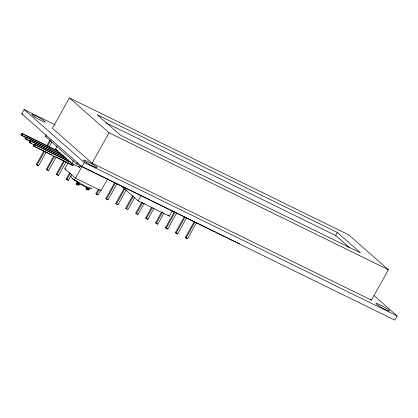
<?xml version="1.0" encoding="UTF-8"?>
<svg xmlns="http://www.w3.org/2000/svg" width="418" height="418" viewBox="0 0 418 418"><rect width="100%" height="100%" fill="white"/><g stroke="black" fill="none" stroke-linecap="round" stroke-linejoin="round"><path stroke-width="0.63" d="M374.084 295.667L397.1 315.914L394.759 320.12L81.991 166.761L21.762 113.78L24.103 109.573L55.15 124.794M26.224 137.82L20.9 134.951L21.835 133.269L57.433 150.726M21.553 135.531L22.494 133.849L21.835 133.269M29.798 141.19L25.059 138.609L25.994 136.926L61.587 154.383M25.712 139.189L26.647 137.506L25.994 136.926M33.952 144.847L29.213 142.266L30.148 140.584L65.746 158.041M29.871 142.846L30.807 141.159L30.148 140.584M73.746 164.551L73.124 165.669L33.372 145.924L34.307 144.241L70.485 161.98M34.025 146.499L34.96 144.816L34.307 144.241M82.545 166.845L76.687 163.976L45.264 136.331L46.142 134.753M69.367 97.88L52.438 128.295L92.112 163.198L371.45 300.166L388.379 269.746L348.711 234.848L69.367 97.88L109.041 132.778L388.379 269.746M46.205 152.131L38.613 165.774L36.392 164.431L43.671 151.358M46.837 145.673L49.998 139.983M37.05 165.005L44.642 151.363M47.49 146.248L50.656 140.563M49.052 147.016L51.905 141.895M80.481 165.768L79.603 167.346L71.786 163.511L55.422 149.111L57.177 145.955M56.137 157.001L48.545 170.643L46.325 169.3L53.603 156.222M46.978 169.875L54.575 156.233M59.445 153.411L60.056 152.309M63.296 157.617L64.215 155.966M66.07 161.87L58.473 175.513L56.911 174.745L56.252 174.17L63.849 160.528M56.911 174.745L64.503 161.102M67.455 161.275L68.374 159.624M107.567 178.951L101.015 190.728L75.444 178.193L64.806 168.835L68.238 162.665M71.786 163.511L73.249 160.883M72.225 163.83L71.609 164.932L70.956 164.352M71.567 174.698L68.406 180.383L66.185 179.04L69.665 172.786M66.838 179.615L70.318 173.36M76.687 163.976L77.565 162.398M75.444 178.193L82.001 166.411M81.991 166.761L84.331 162.555L24.103 109.573M78.965 184.113L78.333 185.252L76.118 183.91L77.382 181.631M76.771 184.484L78.035 182.211M89.995 187.745L89.118 189.323L81.745 184.756L78.897 184.375L77.753 183.371L78.631 181.793M78.897 184.375L79.775 182.797M92.112 163.198L109.041 132.778M88.898 188.983L88.266 190.122L86.698 189.354L86.045 188.779L86.678 187.64M86.698 189.354L87.649 187.645M100.686 190.409L98.152 194.955L96.589 194.187L95.931 193.612L98.465 189.067M96.589 194.187L99.118 189.641M116.941 183.904L108.084 199.825L106.517 199.057L105.864 198.482L114.725 182.561M106.517 199.057L115.378 183.141M126.241 189.913L118.012 204.695L116.45 203.927L115.796 203.352L124.021 188.57M116.45 203.927L124.992 188.575M134.586 197.625L127.945 209.564L126.377 208.796L125.724 208.221L132.684 195.713M126.377 208.796L133.342 196.288M172.185 211.132L169.374 216.179L138.097 200.844L141.216 195.232M144.288 203.117L137.961 214.486L135.74 213.143L141.754 202.343M136.399 213.718L142.726 202.349M153.902 208.556L147.894 219.356L146.326 218.588L145.673 218.013L151.687 207.213M146.326 218.588L152.34 207.788M164.107 212.825L157.779 224.194L155.559 222.851L161.573 212.046M156.217 223.426L162.545 212.057M176.568 213.143L167.707 229.064L166.145 228.296L165.491 227.721L174.353 211.801M166.145 228.296L175.006 212.375M186.501 218.013L177.64 233.928L176.077 233.166L175.419 232.586L184.281 216.67M176.077 233.166L184.934 217.245M196.747 222.313L187.572 238.798L185.352 237.455L194.213 221.54M186.005 238.035L194.866 222.115M335.487 235.804L337.347 232.46L97.101 114.663L120.405 135.166L360.65 252.963L337.347 232.46M77.753 183.371L78.359 183.45M105.968 122.855L335.664 235.486L349.741 247.869M21.762 113.78L22.933 114.354M45.264 136.331L46.435 136.905M84.331 162.555L397.1 315.914M55.422 149.111L56.534 149.66M22.494 133.849L58.086 151.3M26.647 137.506L63.411 155.527M20.9 134.951L25.566 137.245M30.807 141.159L66.984 158.903M25.059 138.609L29.725 140.897M83.715 167.419L129.392 189.819M130.562 190.394L149.89 199.867M151.06 200.441L168.626 209.057M169.797 209.632L215.474 232.027M216.644 232.601L235.971 242.074M237.142 242.649L239.483 243.798M122.887 187.013L121.727 186.449L138.097 200.844M34.96 144.816L71.138 162.555M29.213 142.266L31.549 143.411M33.372 145.924L52.046 155.083M56.712 157.372L66.629 162.231M67.8 162.806L72.466 165.094M64.806 168.835L65.971 169.405M36.392 164.431L38.613 165.774M46.325 169.3L48.545 170.643M56.252 174.17L57.297 174.682M66.185 179.04L68.406 180.383M76.118 183.91L77.158 184.422M86.045 188.779L87.09 189.286M95.931 193.612L97.498 194.38M105.864 198.482L106.909 198.994M115.796 203.352L118.012 204.695M125.724 208.221L127.286 208.99M135.74 213.143L136.785 213.655M145.673 218.013L146.713 218.525M155.559 222.851L157.779 224.194M165.491 227.721L166.531 228.228M175.419 232.586L177.64 233.928M185.352 237.455L186.914 238.223M73.97 179.646L72.445 178.7L78.27 182.609M74.477 179.959L75.496 180.592M76.003 180.905L76.51 181.224M77.016 181.537L77.529 181.856M78.035 182.17L78.542 182.483M83.219 185.388L83.772 185.733M86.5 187.421L87.54 188.069M87.801 188.231L88.391 188.685M370.473 299.304L371.45 300.166M167.926 214.909L169.374 216.179M167.054 228.484L167.707 229.064M147.235 218.781L147.894 219.356M137.308 213.911L137.961 214.486M78.641 166.5L79.603 167.346M100.048 189.876L101.015 190.728M107.426 199.25L108.084 199.825M88.459 188.743L89.118 189.323M87.608 189.542L88.266 190.122M77.68 184.672L78.333 185.252M57.82 174.938L58.473 175.513M91.725 188.048A12.065 1.28 29.1 0 1 80.59 183.659A12.065 1.28 29.1 0 1 71.311 176.652M86.39 162.456A7.749 0.826 29.1 0 0 97.002 167.581A7.749 0.826 29.1 0 0 87.336 161.353A7.749 0.826 29.1 0 0 86.39 162.456M34.673 116.962A7.749 0.826 29.1 0 0 45.285 122.082A7.749 0.826 29.1 0 0 35.619 115.854A7.749 0.826 29.1 0 0 34.673 116.962M378.828 305.845A7.749 0.826 29.1 0 0 389.44 310.971A7.749 0.826 29.1 0 0 379.774 304.743A7.749 0.826 29.1 0 0 378.828 305.845"/></g></svg>
